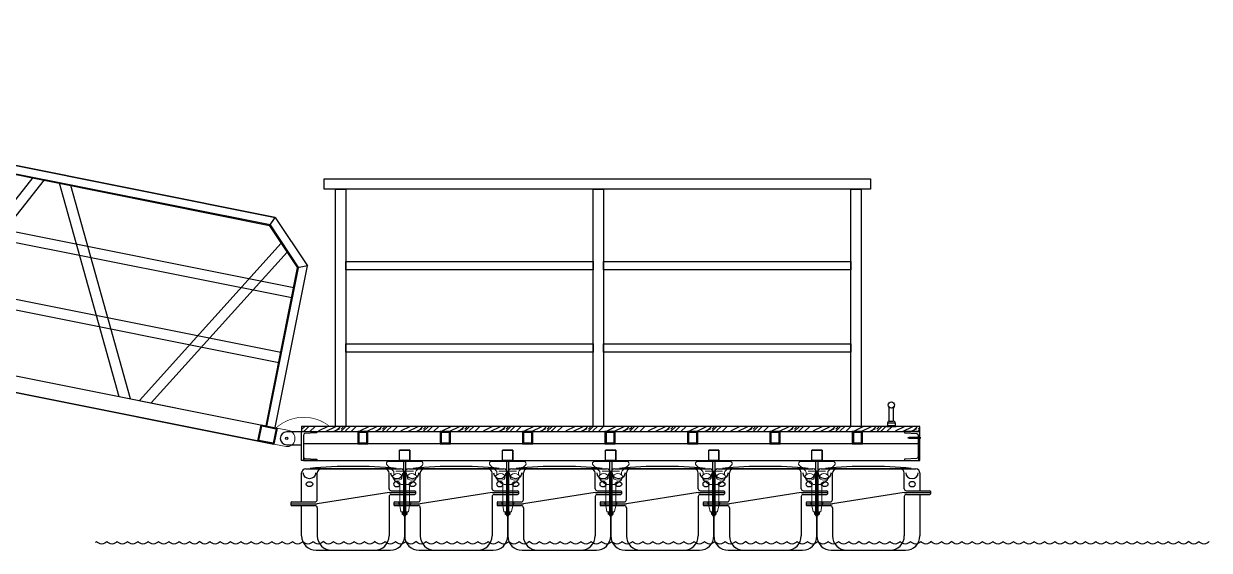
# Model space of a CAD drawing. Header units: inches. Extents: x -26293 to 81187, y 81567 to 122747.
# Drawn here: x 65472 to 71224, y 84850 to 87403 of the extents above; entities that cross this region are included whole.
import ezdxf

# ---------------------------------------------------------------- set-up
doc = ezdxf.new("R2010")
doc.units = ezdxf.units.IN
doc.header["$LTSCALE"] = 1000
doc.header["$MEASUREMENT"] = 0
doc.linetypes.add('BLTA11-LD-L-4001_Plot Plan for Seawater Intake System_20140729$0$key plan$0${ Wide Dash }', pattern=[12, 4, -2, 4, -2])
for name, color, linetype in [('W-bridge approach引桥', 4, 'Continuous'), ('W-FLOAT_BOWL浮筒', 5, 'Continuous'), ('W-PLASTIC_RAILINGS塑木栏杆', 6, 'Continuous'), ('W-STEEL_FRAME钢架', 3, 'Continuous'), ('W-STEEL_KEEL钢龙骨', 5, 'Continuous'), ('W-WOOD_FLOOR木地板', 30, 'Continuous'), ('W-WOOD_STUD木龙骨', 25, 'Continuous'), ('变形缝', 4, 'Continuous'), ('塑木板', 32, 'Continuous'), ('尺寸', 6, 'Continuous'), ('短销钉', 253, 'Continuous'), ('粗线', 6, 'Continuous'), ('螺栓', 146, 'Continuous'), ('龙骨', 10, 'Continuous')]:
    doc.layers.add(name, color=color, linetype=linetype)
doc.layers.add('伯利恒浮筒', color=5, linetype='Continuous', lineweight=5)

# ---------------------------------------------------------------- blocks, each defined once
blk = doc.blocks.new('*U230')
at = {"color": 5}
for p, q in [((2.5, -13.40648610023889), (-2.5, -14.19834003102915)), ((2.5, -13.40648610023889), (-2.5, -14.19834003102915)), ((2.5, -15.40648610023889), (-2.5, -16.19834003102915)), ((2.5, -15.40648610023889), (-2.5, -16.19834003102915)), ((2.5, -17.40648610023889), (-2.5, -18.19834003102915)), ((2.5, -17.40648610023889), (-2.5, -18.19834003102915)), ((2.5, -19.40648610023889), (-2.5, -20.19834003102915)), ((2.5, -19.40648610023889), (-2.5, -20.19834003102915)), ((2.5, -19.40648610023889), (-2.5, -20.19834003102915)), ((2.5, -19.40648610023889), (-2.5, -20.19834003102915)), ((2.5, -21.40648610023889), (-2.5, -22.19834003102915)), ((2.5, -21.40648610023889), (-2.5, -22.19834003102915)), ((2.5, -21.40648610023889), (-2.5, -22.19834003102915)), ((2.5, -21.40648610023889), (-2.5, -22.19834003102915)), ((2.5, -23.40648610023889), (-2.5, -24.19834003102915)), ((2.5, -23.40648610023889), (-2.5, -24.19834003102915)), ((2.5, -25.40648610023889), (-2.5, -26.19834003102915)), ((2.5, -25.40648610023889), (-2.5, -26.19834003102915)), ((2.5, -27.40648610023889), (-2.5, -28.19834003102915)), ((2.5, -27.40648610023889), (-2.5, -28.19834003102915)), ((2.5, -29.40648610023889), (-2.5, -30.19834003102915)), ((2.5, -29.40648610023889), (-2.5, -30.19834003102915)), ((2.5, -29.40648610023889), (-2.5, -30.19834003102915)), ((2.5, -29.40648610023889), (-2.5, -30.19834003102915)), ((2.5, -31.40648610023889), (-2.5, -32.19834003102915)), ((2.5, -31.40648610023889), (-2.5, -32.19834003102915)), ((2.5, -31.40648610023889), (-2.5, -32.19834003102915)), ((2.5, -31.40648610023889), (-2.5, -32.19834003102915)), ((2.5, -33.40648610023889), (-2.5, -34.19834003102915)), ((2.5, -33.40648610023889), (-2.5, -34.19834003102915)), ((2.5, -35.40648610023889), (-2.5, -36.19834003102915)), ((2.5, -35.40648610023889), (-2.5, -36.19834003102915)), ((2.5, -37.40648610023889), (-2.5, -38.19834003102915)), ((2.5, -37.40648610023889), (-2.5, -38.19834003102915)), ((2.5, -39.40648610023889), (-2.5, -40.19834003102915)), ((2.5, -39.40648610023889), (-2.5, -40.19834003102915)), ((2.5, -39.40648610023889), (-2.5, -40.19834003102915)), ((2.5, -39.40648610023889), (-2.5, -40.19834003102915)), ((2.5, -41.40648610023889), (-2.5, -42.19834003102915)), ((2.5, -41.40648610023889), (-2.5, -42.19834003102915)), ((2.5, -41.40648610023889), (-2.5, -42.19834003102915)), ((2.5, -41.40648610023889), (-2.5, -42.19834003102915)), ((2.5, -43.40648610023889), (-2.5, -44.19834003102915)), ((2.5, -43.40648610023889), (-2.5, -44.19834003102915)), ((2.5, -46.40648610023889), (-2.5, -47.19834003102915)), ((2.5, -46.40648610023889), (-2.5, -47.19834003102915)), ((2.5, -48.40648610023889), (-2.5, -49.19834003102915)), ((2.5, -48.40648610023889), (-2.5, -49.19834003102915)), ((2.5, -48.40648610023889), (-2.5, -49.19834003102915)), ((2.5, -48.40648610023889), (-2.5, -49.19834003102915)), ((2.5, -50.40648610023889), (-2.5, -51.19834003102915)), ((2.5, -50.40648610023889), (-2.5, -51.19834003102915)), ((2.5, -50.40648610023889), (-2.5, -51.19834003102915)), ((2.5, -50.40648610023889), (-2.5, -51.19834003102915)), ((2.5, -52.40648610023889), (-2.5, -53.19834003102915)), ((2.5, -52.40648610023889), (-2.5, -53.19834003102915)), ((2.5, -52.40648610023889), (-2.5, -53.19834003102915)), ((2.034598002312919, -54.48574299951197), (-1.881237393563595, -55.10589692962246)), ((-1.850000000000023, -52.51903875408425), (-1.850000000000023, -1)), ((-1.850000000000023, -1), (1.849999999999966, -1)), ((0, -60), (-1.850000000000023, -52.51903875408425)), ((1.519849432661658, -56.56726413516137), (-1.405288701777636, -57.03052056113341)), ((1.849999999999966, -52.51903875408463), (0, -60)), ((1.849999999999966, -1), (1.849999999999966, -52.51903875408463)), ((1.005100863010398, -58.64878527081078), (-0.9293400099916198, -58.95514419264435))]:
    blk.add_line(p, q, dxfattribs=at)
blk.add_lwpolyline([(-3.25, 0), (-2.25, -1), (2.25, -1), (3.25, 0)], close=True, dxfattribs=at)
blk = doc.blocks.new('A$C0837b8cf')
at = {"layer": 'W-STEEL_FRAME钢架'}
blk.add_lwpolyline([(-17.10148981257225, 0), (-17.10148981257225, 140), (58, 140), (58, 137.4599999999773, -0.414213562373095), (53.75, 133.2099999999773), (-3.021413591050077, 130.2874422636814, 0.3241010072790881), (-8.342101150366943, 121.6726057220512), (-8.342101150366943, 18.32739427796332, 0.290227759964386), (-2.124744849512354, 9.704706267555594), (53.75, 6.790000000037253, -0.414213562373095), (58, 2.540000000037253), (58, 0)], format="xyb", close=True, dxfattribs=at)
blk = doc.blocks.new('*U236')
at = {"layer": '龙骨'}
for points in [[(-25, -30), (25, -30), (25, 30), (-25, 30)], [(-20, -25), (20, -25), (20, 25), (-20, 25)]]:
    blk.add_lwpolyline(points, close=True, dxfattribs=at)
blk = doc.blocks.new('*U237')
at = {"layer": '变形缝', "color": 0, "linetype": 'ByBlock', "lineweight": -2, "transparency": 16777216}
for p in [(0, 0), (400, 0), (800, 0), (1200, 0), (1600, 0), (2000, 0), (2400, 0)]:
    blk.add_blockref('*U236', p, dxfattribs=at)
blk = doc.blocks.new('blhft')
at = {"layer": 'W-FLOAT_BOWL浮筒'}
for p, q in [((-250, 234.5), (-250, 375)), ((-230, 395), (230, 395)), ((-208.5, 397), (208.1999999999534, 397)), ((-208.5, 397), (-208.5, 395)), ((-174.2640687120147, 244.5), (-174.2640687120147, 375)), ((174.2640687118983, 298.5), (174.2640687118983, 375)), ((208.1999999999534, 397), (208.1999999999534, 395)), ((250, 375), (250, 288.5)), ((184.2640687118983, 288.5), (298.0747355405474, 288.5)), ((-298.0369826901006, 234.5), (-184.2640687120147, 234.5)), ((174.2640687118983, 279.5), (-174.2640687120147, 225.5)), ((174.2640687118983, 279.5), (302.0747355405474, 279.5)), ((174.2640687118983, 260.5), (174.2640687118983, 70)), ((184.2640687118983, 270.5), (298.0747355405474, 270.5)), ((250, 270.5), (250, 70)), ((-302.0369826901006, 225.5), (-174.2640687120147, 225.5)), ((-298.0369826901006, 216.5), (-184.2640687120147, 216.5)), ((-250, 70), (-250, 216.5)), ((-174.2640687120147, 206.5), (-174.2640687120147, 70)), ((-180, 0), (180, 0))]:
    blk.add_line(p, q, dxfattribs=at)
at = {"layer": 'W-FLOAT_BOWL浮筒', "ltscale": 0.5}
for p, q in [((-302.0369826901006, 230.5), (-302.0369826901006, 220.5)), ((302.0747355405474, 284.5), (302.0747355405474, 274.5))]:
    blk.add_line(p, q, dxfattribs=at)
at = {"layer": 'W-FLOAT_BOWL浮筒'}
for centre, radius, start, end in [((-0.1500000000232831, -1768.484999999986), 2175.485005171261, 84.50425978993003, 95.49574021006995), ((-230, 375), 20, 90, 180), ((-154.2640687120147, 375), 20, 90, 180), ((154.2640687118983, 375), 20, 0, 90), ((230, 375), 20, 0, 90), ((184.2640687118983, 298.5), 10, 180, 270), ((-184.2640687120147, 244.5), 10, 270, 0), ((184.2640687118983, 260.5), 10, 90, 180), ((298.0747355405474, 274.5), 4, 270, 0), ((-298.0369826901006, 220.5), 4, 180, 270), ((-184.2640687120147, 206.5), 10, 0, 90), ((-180, 70), 70, 180, 270), ((-104.2640687120147, 70), 70, 180, 270), ((104.2640687118983, 70), 70, 270, 0), ((180, 70), 70, 270, 0)]:
    blk.add_arc(centre, radius, start, end, dxfattribs=at)
at = {"layer": 'W-FLOAT_BOWL浮筒', "ltscale": 0.5}
for centre, start, end in [((298.0747355405474, 284.5), 0, 90), ((-298.0369826901006, 230.5), 90, 180)]:
    blk.add_arc(centre, 4, start, end, dxfattribs=at)
at = {"layer": 'W-FLOAT_BOWL浮筒', "extrusion": (0, 0, -1)}
blk.add_ellipse((-212.1320343554253, 375.0000000000146), major_axis=(-30.37504769582881, 1.159501235391824e-12), ratio=0.9218092521331712, start_param=3.141592653589793, end_param=6.283185307179586, dxfattribs=at)
at = {"layer": 'W-FLOAT_BOWL浮筒'}
blk.add_ellipse((211.8917544153519, 375.3981443897064), major_axis=(30.37499413499397, 0.05704229095236234), ratio=0.9218092521331709, start_param=3.141592653589793, end_param=6.283185307179586, dxfattribs=at)
blk.add_ellipse((-212.1320343560074, 320.5), major_axis=(-16, 2.98329317162055e-15), ratio=0.75, dxfattribs=at)
at = {"layer": 'W-FLOAT_BOWL浮筒', "extrusion": (0, 0, -1)}
blk.add_ellipse((212.1320343558909, 320.5), major_axis=(16, -1.192181603916775e-14), ratio=0.75, dxfattribs=at)
blk = doc.blocks.new('dxd')
at = {"layer": '短销钉', "lineweight": 13}
for p, q in [((-79, 244.5), (79, 244.5)), ((-77.5, 244.5), (-77.5, 246.5)), ((-77.5, 246.5), (77.5, 246.5)), ((77.5, 244.5), (77.5, 246.5)), ((-85.69118730124319, 227.0684448128377), (-55.80881269875681, 200.1630985649754)), ((-52.5, 180.0623058987476), (-52.5, 192.7315433778131)), ((-42.50769273223705, 197.1839259753106), (42.49230726776295, 197.1839259753106)), ((52.5, 180.0623058987476), (52.5, 192.7315433778131)), ((85.69118730124319, 227.0684448128377), (55.80881269875681, 200.1630985649754)), ((-48.79320391049259, 152.8661777056332), (-27.70679608950741, 135.7907413347566)), ((-24, 30), (-24, 128.0192817201823)), ((-19.20000000001164, 132.789037047165), (19.20000000001164, 132.789037047165)), ((24, 30), (24, 128.0192817201823)), ((48.79320391049259, 152.8661777056332), (27.70679608950741, 135.7907413347566)), ((-29, 38.87411967464868), (-29, 45)), ((-26, 48), (-24, 48)), ((-24, 30), (24, 30)), ((-24, 30), (-18.40194193241769, 2.009709662153909)), ((-15.95049024320906, 0), (15.95049024320906, 0)), ((-6, 39), (-6, 44.32455532033782)), ((6, 39), (6, 44.32455532033782)), ((24, 30), (18.40194193244679, 2.009709662153909)), ((26, 48), (24, 48)), ((29, 38.87411967464868), (29, 45))]:
    blk.add_line(p, q, dxfattribs=at)
at = {"layer": '短销钉', "lineweight": 13, "ltscale": 0.1}
for p, q in [((-18.40194193241769, 2.009709662153909), (-18, 0)), ((-18, 0), (-15.95049024320906, 0)), ((15.95049024320906, 0), (18, 0)), ((18.40194193244679, 2.009709662153909), (18, 0))]:
    blk.add_line(p, q, dxfattribs=at)
at = {"layer": '短销钉', "lineweight": 13}
for centre, radius, start, end in [((-79, 234.5), 10, 90, 228.0009156405508), ((0, -1254.06249999845), 1502.56249999845, 87.04345468654192, 92.95654531345808), ((79, 234.5), 10, 311.9990843594492, 90), ((-43.5, 170), 13.49999999999955, 126.5657369318358, 231.0000000002546), ((-62.5, 192.7315433778131), 10, 0, 48.00091564055078), ((-34.52363483404042, 154.4883161433463), 31.37204003537892, 56.41657969937791, 122.8530887181568), ((-25.49996233111597, 170), 13.49999999999955, 308.3696395362614, 51.90106289520276), ((25.49996233111597, 170), 13.49999999999955, 128.0989371047973, 231.6303604637386), ((34.51582523426623, 154.5183921643038), 31.34266601666032, 57.12871926062825, 123.6019393643737), ((43.5, 170), 13.49999999999955, 308.9999999997454, 53.43426306816423), ((62.5, 192.7315433778131), 10, 131.9990843594492, 180), ((-42.5, 160.6376373202074), 10, 184.1478824734012, 231.0000000002546), ((-34.48837609545444, 185.5997806980449), 31.42076009486325, 236.1380561512875, 303.5569220443629), ((-34, 128.0192817201823), 10, 0, 51.00000000025459), ((34.4883880604757, 185.5952856474905), 31.41702091548712, 236.4385283679592, 303.8664934392513), ((34, 128.0192817201823), 10, 128.9999999997454, 180), ((42.5, 160.6376373202074), 10, 308.9999999997454, 355.8521175265988), ((-26, 45), 3, 90, 180), ((-15.95049024320906, 2.5), 2.5, 191.3099324743677, 270), ((-3, 44.32455532033782), 3, 115.3769335256795, 180), ((0, 38), 10, 64.62306647432047, 115.3769335256795), ((3, 44.32455532033782), 3, 0, 64.62306647432047), ((15.95049024320906, 2.5), 2.5, 270, 348.6900675256323), ((26, 45), 3, 0, 90)]:
    blk.add_arc(centre, radius, start, end, dxfattribs=at)
for centre, major_axis, ratio, start_param, end_param in [((-23, 38.87411967464868), (1.677748740859258e-13, -9), 0.6666666666666728, 4.71238898038469, 6.115737227959887), ((0, 39), (1.732856390789222e-13, 9), 0.6666666666666603, 1.570796326794897, 4.71238898038469)]:
    blk.add_ellipse(centre, major_axis=major_axis, ratio=ratio, start_param=start_param, end_param=end_param, dxfattribs=at)
at = {"layer": '短销钉', "lineweight": 13, "extrusion": (0, 0, -1)}
blk.add_ellipse((23, 38.87411967464868), major_axis=(-1.73285639078919e-13, -9), ratio=0.6666666666666728, start_param=4.71238898038469, end_param=6.115737227959805, dxfattribs=at)
blk = doc.blocks.new('短销固定件正视面')
at = {"layer": '塑木板', "color": 156}
blk.add_lwpolyline([(2149439.269028792, 351498.7318098359), (2149442.269028792, 351498.7318098359), (2149489.269028792, 351498.7318098359), (2149489.269028792, 351451.7318098359), (2149489.269028792, 351448.7318098359), (2149439.269028792, 351448.7318098359)], close=True, dxfattribs=at)
at = {"layer": '塑木板', "color": 5}
blk.add_lwpolyline([(2149489.269028792, 351448.7318098359), (2149489.269028792, 351498.7318098359), (2149439.269028792, 351498.7318098359)], dxfattribs=at)
at = {"layer": '螺栓', "color": 156}
blk.add_lwpolyline([(2149458.269028792, 351448.7318098359), (2149458.269028792, 351181.7318113856), (2149470.269028792, 351181.7318113856), (2149470.269028792, 351448.7318098359)], dxfattribs=at)
for points in [[(2149453.769028792, 351196.7318113856), (2149474.769028792, 351196.7318113856), (2149474.769028792, 351186.7318113856), (2149453.769028792, 351186.7318113856)], [(2149455.269028792, 351198.7318113856), (2149473.269028792, 351198.7318113856), (2149473.269028792, 351196.7318113856), (2149455.269028792, 351196.7318113856)], [(2149458.769028792, 351196.7318113856), (2149469.769028792, 351196.7318113856), (2149469.769028792, 351186.7318113856), (2149458.769028792, 351186.7318113856)]]:
    blk.add_lwpolyline(points, close=True, dxfattribs=at)
blk = doc.blocks.new('A$C47c33f2f')
at = {"color": 4}
for p, q in [((12.5, 26), (12.5, 88.00027785799466)), ((33.5, 25.61249499605037), (33.5, 88.00027785799466)), ((0, 0), (46, 0)), ((43.5, 2.5), (2.5, 2.5)), ((2.5, 2.5), (2.5, 2.5)), ((4.5, 18), (4.5, 4.5)), ((4.5, 18), (41.5, 18)), ((4.5, 4.5), (41.5, 4.5)), ((12.5, 26), (31.5, 26)), ((41.5, 16), (41.5, 4.5))]:
    blk.add_line(p, q, dxfattribs=at)
blk.add_circle((23, 104), 15, dxfattribs=at)
for centre, radius, start, end in [((-4.78418535599485, 87.55294662015513), 17.28997306651021, 1.482538591795955, 29.93066148833372), ((50.78418535506353, 87.55294662015513), 17.28997306651021, 150.0693385116663, 178.517461408204), ((2.5, 0), 2.5, 90, 180), ((2.5, 4.5), 2, 270, 0), ((12.5, 18), 8, 90, 180), ((31.5, 16), 10, 0, 90), ((43.5, 4.5), 2, 180, 270), ((43.5, 0), 2.5, 0, 90)]:
    blk.add_arc(centre, radius, start, end, dxfattribs=at)
at = {"layer": '尺寸'}
for p, q in [((0, 0), (0, 0)), ((0.5, 0), (0.5, 0)), ((43.5, 2.5), (43.5, 2.5)), ((45.5, 0), (45.5, 0))]:
    blk.add_line(p, q, dxfattribs=at)
blk = doc.blocks.new('连接')
at = {"layer": 'W-STEEL_KEEL钢龙骨'}
blk.add_lwpolyline([(503898.8147591269, 498604.4541098984), (503898.8147591269, 498534.4541098984), (503958.8147591269, 498534.4541098984), (503958.8147591269, 498604.4541098984)], dxfattribs=at)
blk.add_circle((503928.8147591269, 498604.4541098984), 5, dxfattribs=at)
blk.add_arc((503928.8147591269, 498604.4541098984), 30, 0, 180, dxfattribs=at)
blk = doc.blocks.new('ansjdhasd')
at = {"color": 4}
for p, q in [((84861.4125594965, 32813.69010917901), (85061.4125594965, 33013.69010917901)), ((84906.4125594965, 32795.05049887242), (85080.0521698031, 32968.69010917878)), ((85061.4125594965, 33013.69010917901), (89641.41255949627, 33013.69010917925)), ((89641.4125594965, 33013.69010917901), (85061.4125594965, 33013.69010917878)), ((85080.05216980333, 32968.69010917901), (85061.4125594965, 33013.69010917925)), ((89622.77294918991, 32968.69010917948), (85080.0521698031, 32968.69010917855)), ((89622.77294918968, 32968.69010917925), (89641.4125594965, 33013.69010917925)), ((89622.77294918968, 32968.69010917925), (89796.4125594965, 32795.05049887242)), ((89641.4125594965, 33013.69010917925), (89841.4125594965, 32813.69010917925)), ((84861.4125594965, 32013.69010917925), (84861.4125594965, 32813.69010917901)), ((84906.4125594965, 32795.05049887219), (84861.4125594965, 32813.69010917901)), ((84906.4125594965, 32013.69010917925), (84906.4125594965, 32795.05049887265)), ((89841.4125594965, 32813.69010917925), (89796.4125594965, 32795.05049887242)), ((89796.4125594965, 32013.69010917925), (89796.4125594965, 32795.05049887242)), ((89841.4125594965, 32013.69010917925), (89841.4125594965, 32813.69010917925))]:
    blk.add_line(p, q, dxfattribs=at)
at = {"color": 8, "linetype": 'BLTA11-LD-L-4001_Plot Plan for Seawater Intake System_20140729$0$key plan$0${ Wide Dash }'}
for p, q in [((84902.4125594965, 32796.70735312196), (85078.39531555356, 32972.69010917855)), ((89624.42980343921, 32972.69010917948), (85078.39531555402, 32972.69010917855)), ((89624.42184904127, 32972.67090556387), (89800.39335588113, 32796.69939872402)), ((84902.4125594965, 32013.69010917925), (84902.4125594965, 32796.70735312149)), ((89800.4125594965, 32013.69010917925), (89800.4125594965, 32796.70735312196))]:
    blk.add_line(p, q, dxfattribs=at)
at = {"color": 0}
for p, q in [((86066.84991828285, 32972.69010917855), (85579.94383205267, 32013.69010917925)), ((86122.92536652045, 32972.69010917855), (85636.01928029026, 32013.69010917925)), ((86197.51450603575, 32972.69010917855), (86684.4205922657, 32013.69010917925)), ((86253.58995427357, 32972.69010917855), (86740.49604050329, 32013.69010917925)), ((87258.31166709497, 32972.69010917855), (86771.40558086455, 32013.69010917925)), ((87314.3871153328, 32972.69010917855), (86827.48102910238, 32013.69010917925)), ((87388.9762548481, 32972.69010917855), (87875.88234107828, 32013.69010917925)), ((87445.05170308569, 32972.69010917855), (87931.95778931587, 32013.69010917925)), ((88449.77341590732, 32972.69010917855), (87962.86732967736, 32013.69010917925)), ((88505.84886414491, 32972.69010917855), (88018.94277791472, 32013.69010917925)), ((88580.43800366021, 32972.69010917855), (89067.34408989016, 32013.69010917925)), ((88636.51345189803, 32972.69010917855), (89123.41953812775, 32013.69010917925)), ((85474.32864200001, 32013.69010917925), (84971.60992482866, 32860.24786420435)), ((85532.48026162761, 32013.69010917948), (85008.09518606149, 32896.73312543717)), ((89170.34485736515, 32013.69010917948), (89694.72993293151, 32896.73312543717)), ((89228.49647699346, 32013.69010917925), (89731.21519416434, 32860.24786420435)), ((84907.23406027656, 32697.70135901368), (89796.4125594965, 32697.70135901368)), ((84907.23406027656, 32647.70135901368), (89796.4125594965, 32647.70135901368)), ((84906.4125594965, 32377.69010917901), (89796.4125594965, 32377.69010917901)), ((84906.4125594965, 32327.69010917901), (89796.4125594965, 32327.69010917901))]:
    blk.add_line(p, q, dxfattribs=at)
at = {"color": 3}
for p, q in [((84851.4125594965, 32013.69010917925), (89851.4125594965, 32013.69010917925)), ((84851.4125594965, 31933.69010917925), (84851.4125594965, 32013.69010917925)), ((89851.4125594965, 31933.69010917925), (89851.4125594965, 32013.69010917925)), ((89851.4125594965, 31933.69010917925), (89851.4125594965, 31984.69010917925)), ((84851.4125594965, 31933.69010917925), (89851.4125594965, 31933.69010917925))]:
    blk.add_line(p, q, dxfattribs=at)
at = {"color": 1}
blk.add_line((84851.4125594965, 32013.69010917925), (84851.4125594965, 32013.69010917925), dxfattribs=at)
at = {"color": 3, "lineweight": 5}
for p, q in [((84851.4125594965, 31933.69010917925), (84851.4125594965, 32013.69010917925)), ((84931.4125594965, 31933.69010917925), (84931.4125594965, 32013.69010917925)), ((89771.4125594965, 31933.69010917925), (89771.4125594965, 32013.69010917925)), ((89851.4125594965, 31933.69010917925), (89851.4125594965, 32013.69010917925)), ((89851.4125594965, 31953.69010917925), (89851.4125594965, 32013.69010917925))]:
    blk.add_line(p, q, dxfattribs=at)
blk.add_line((89841.41255936006, 31933.69010917925), (89781.41255936006, 31933.69010917925))
at = {"color": 3}
for points in [[(84851.4125594965, 32013.69010917925), (89851.4125594965, 32013.69010917925), (89851.4125594965, 31933.69010917925), (84851.4125594965, 31933.69010917925)], [(84851.4125594965, 32013.69010917925), (84931.4125594965, 32013.69010917925), (84931.4125594965, 31933.69010917925), (84851.4125594965, 31933.69010917925)], [(84855.4125594965, 32009.69010917925), (84927.4125594965, 32009.69010917925), (84927.4125594965, 31937.69010917925), (84855.4125594965, 31937.69010917925)], [(89771.4125594965, 32013.69010917925), (89851.4125594965, 32013.69010917925), (89851.4125594965, 31933.69010917925), (89771.4125594965, 31933.69010917925)], [(89775.4125594965, 32009.69010917925), (89847.4125594965, 32009.69010917925), (89847.4125594965, 31937.69010917925), (89775.4125594965, 31937.69010917925)]]:
    blk.add_lwpolyline(points, close=True, dxfattribs=at)
at = {"color": 3, "lineweight": 5}
for points in [[(84851.4125594965, 32013.69010917925), (84931.4125594965, 32013.69010917925), (84931.4125594965, 31933.69010917925), (84851.4125594965, 31933.69010917925)], [(84855.4125594965, 32009.69010917925), (84927.4125594965, 32009.69010917925), (84927.4125594965, 31937.69010917925), (84855.4125594965, 31937.69010917925)], [(89851.4125594965, 32013.69010917925), (89771.4125594965, 32013.69010917925), (89771.4125594965, 31933.69010917925), (89851.4125594965, 31933.69010917925)], [(89847.4125594965, 32009.69010917925), (89775.4125594965, 32009.69010917925), (89775.4125594965, 31937.69010917925), (89847.4125594965, 31937.69010917925)]]:
    blk.add_lwpolyline(points, close=True, dxfattribs=at)

msp = doc.modelspace()

# ---------------------------------------------------------------- hatches: boundary and pattern name
at = {"layer": 'W-WOOD_STUD木龙骨'}
h = msp.add_hatch(dxfattribs=at)
h.set_pattern_fill('木纹03', color=256, scale=100)
h.set_pattern_definition([(0, (-1081304.612539725, -357679.3739332977), (200, 200), [10, -190]), (90, (-1081224.612539725, -357609.3739332977), (-200, 200), [20, -180]), (45, (-1081264.612539725, -357629.3739332977), (0, 199.9980819908031), [14.14, -42.42, 14.14, -28.28, 99, -85]), (45, (-1081314.612539725, -357689.3739332977), (0, 200.000000003805), [14.142, -28.284, 14.142, -226.2]), (45, (-1081244.612539725, -357669.3739332977), (0, 200.000000003805), [14.142, -268.7007124]), (45, (-1081224.612539725, -357679.3739332977), (0, 200.000000003805), [14.142, -268.7007124]), (45, (-1081254.612539725, -357659.3739332977), (0, 200.000000003805), [14.142, -268.7007124]), (45, (-1081264.612539725, -357649.3739332977), (0, 200.000000003805), [28.284, -254.5587124]), (45, (-1081214.612539725, -357499.3739332977), (0, 200.000000003805), [28.284, -254.5587124]), (45, (-1081284.612539725, -357639.3739332977), (0, 200.000000003805), [56.568, -226.2747124]), (45, (-1081294.612539725, -357629.3739332977), (0, 200.000000003805), [56.568, -226.2747124]), (45, (-1081164.612539725, -357569.3739332977), (0, 200.000000003805), [56.568, -226.2747124]), (45, (-1081304.612539725, -357609.3739332977), (0, 200.000000003805), [42.4264, -240.4163124]), (45, (-1081344.612539725, -357579.3739332977), (0, 200.000000003805), [42.4264, -240.4163124]), (45, (-1081324.612539725, -357599.3739332977), (0, 200.000000003805), [42.4264, -240.4163124]), (45, (-1081194.612539725, -357539.3739332977), (0, 200.000000003805), [70.71068, -212.1320324]), (45, (-1081214.612539725, -357529.3739332977), (0, 200.000000003805), [70.71068, -212.1320324]), (45, (-1081194.612539725, -357579.3739332977), (0, 200.000000003805), [98.99494920000001, -183.847763]), (26.56505119999999, (-1081284.612539725, -357659.3739332977), (200.0000000000188, 8.001289630854558e-08), [22.360678, -424.8529160000001]), (26.56505119999999, (-1081244.612539725, -357599.3739332977), (200.0000000000188, 8.001289630854558e-08), [22.360678, -424.8529160000001]), (26.56505119999999, (-1081254.612539725, -357619.3739332977), (200.0000000000188, 8.001289630854558e-08), [22.360678, -424.8529160000001]), (26.56505119999999, (-1081294.612539725, -357679.3739332977), (200.0000000000188, 8.001289630854558e-08), [44.72135999999999, -402.4922354]), (26.56505119999999, (-1081254.612539725, -357589.3739332977), (200.0000000000188, 8.001289630854558e-08), [67.0820392, -380.1315562]), (26.56505119999999, (-1081274.612539725, -357579.3739332977), (200.0000000000188, 8.001289630854558e-08), [89.44271900000001, -357.7708764]), (26.56505119999999, (-1081294.612539725, -357569.3739332977), (200.0000000000188, 8.001289630854558e-08), [89.44271900000001, -357.7708764]), (26.56505119999999, (-1081324.612539725, -357509.3739332977), (200.0000000000188, 8.001289630854558e-08), [89.44271900000001, -357.7708764]), (26.56505119999999, (-1081324.612539725, -357529.3739332977), (200.0000000000188, 8.001289630854558e-08), [111.8034, -335.4101954]), (26.56505119999999, (-1081314.612539725, -357549.3739332977), (200.0000000000188, 8.001289630854558e-08), [111.8034, -335.4101954]), (63.43494882, (-1081244.612539725, -357629.3739332977), (1.019972994953378e-08, 200.0000000000188), [22.36067799999994, -424.8529159999991]), (63.43494882, (-1081274.612539725, -357649.3739332977), (1.019972994953378e-08, 200.0000000000188), [22.36067799999994, -424.8529159999991]), (63.43494882, (-1081304.612539725, -357679.3739332977), (1.019972994953378e-08, 200.0000000000188), [44.72135999999988, -402.4922353999991]), (63.43494882, (-1081244.612539725, -357649.3739332977), (1.019972994953378e-08, 200.0000000000188), [44.72135999999988, -402.4922353999991]), (63.43494882, (-1081324.612539725, -357689.3739332977), (1.019972994953378e-08, 200.0000000000188), [67.08203919999977, -380.1315561999991]), (63.43494882, (-1081344.612539725, -357689.3739332977), (1.019972994953378e-08, 200.0000000000188), [89.44271899999978, -357.7708763999991]), (63.43494882, (-1081164.612539725, -357679.3739332977), (1.019972994953378e-08, 200.0000000000188), [89.44271899999978, -357.7708763999991]), (63.43494882, (-1081234.612539725, -357659.3739332977), (1.019972994953378e-08, 200.0000000000188), [89.44271899999978, -357.7708763999991]), (63.43494882, (-1081194.612539725, -357679.3739332977), (1.019972994953378e-08, 200.0000000000188), [111.8033999999998, -335.4101953999991]), (63.43494882, (-1081214.612539725, -357669.3739332977), (1.019972994953378e-08, 200.0000000000188), [111.8033999999998, -335.4101953999991])])
h.paths.add_polyline_path([(69819.82722434004, 85425.762399389), (69819.82722434004, 85450.762399389), (66820.29589111659, 85450.76239938603), (66820.29589111659, 85425.76239938603)])

# ---------------------------------------------------------------- linework, layer by layer
at = {"const_width": 3.10739200487924}
msp.add_lwpolyline([(66696.41366965808, 85443.70449482411, -0.3697897567596697), (66957.54170305314, 85449.6246996079)], format="xyb", dxfattribs=at)
at = {"color": 4}
for points in [[(67175.53696696948, 84893.24961103464, -0.5205670499999976), (67125.53696696948, 84893.24961103464, -0.52056705), (67075.53696696948, 84893.24961103464, -0.52056705), (67025.53696696948, 84893.24961103464, -0.52056705), (66975.53696696948, 84893.24961103464, -0.52056705), (66925.53696696948, 84893.24961103464, -0.52056705), (66875.53696696948, 84893.24961103464, -0.52056705), (66825.53696696948, 84893.24961103464, -0.52056705), (66775.53696696948, 84893.24961103464, -0.52056705), (66725.53696696948, 84893.24961103464, -0.52056705), (66675.53696696948, 84893.24961103464, -0.52056705), (66625.53696696948, 84893.24961103464, -0.52056705), (66575.53696696948, 84893.24961103464, -0.52056705), (66525.53696696948, 84893.24961103464, -0.52056705), (66475.53696696948, 84893.24961103464, -0.52056705), (66425.53696696948, 84893.24961103464, -0.52056705), (66375.53696696948, 84893.24961103464, -0.52056705), (66325.53696696948, 84893.24961103464, -0.52056705), (66275.53696696948, 84893.24961103464, -0.52056705), (66225.53696696948, 84893.24961103464, -0.52056705), (66175.53696696948, 84893.24961103464, -0.52056705), (66125.53696696948, 84893.24961103464, -0.52056705), (66075.53696696948, 84893.24961103464, -0.52056705), (66025.53696696948, 84893.24961103464, -0.52056705), (65975.53696696948, 84893.24961103464, -0.52056705), (65925.53696696948, 84893.24961103464, -0.52056705), (65875.53696696948, 84893.24961103464, -0.52056705), (65825.53696696948, 84893.24961103464, -0.06469367622760479), (65820.23345765214, 84887.44214461616, -0.06469367622760479)], [(68525.1334534202, 84893.24961103464, -0.5205670499999976), (68475.1334534202, 84893.24961103464, -0.52056705), (68425.1334534202, 84893.24961103464, -0.52056705), (68375.1334534202, 84893.24961103464, -0.52056705), (68325.1334534202, 84893.24961103464, -0.52056705), (68275.1334534202, 84893.24961103464, -0.52056705), (68225.1334534202, 84893.24961103464, -0.52056705), (68175.1334534202, 84893.24961103464, -0.52056705), (68125.1334534202, 84893.24961103464, -0.52056705), (68075.1334534202, 84893.24961103464, -0.52056705), (68025.1334534202, 84893.24961103464, -0.52056705), (67975.1334534202, 84893.24961103464, -0.52056705), (67925.1334534202, 84893.24961103464, -0.52056705), (67875.1334534202, 84893.24961103464, -0.52056705), (67825.1334534202, 84893.24961103464, -0.52056705), (67775.1334534202, 84893.24961103464, -0.52056705), (67725.1334534202, 84893.24961103464, -0.52056705), (67675.1334534202, 84893.24961103464, -0.52056705), (67625.1334534202, 84893.24961103464, -0.52056705), (67575.1334534202, 84893.24961103464, -0.52056705), (67525.1334534202, 84893.24961103464, -0.52056705), (67475.1334534202, 84893.24961103464, -0.52056705), (67425.1334534202, 84893.24961103464, -0.52056705), (67375.1334534202, 84893.24961103464, -0.52056705), (67325.1334534202, 84893.24961103464, -0.52056705), (67275.1334534202, 84893.24961103464, -0.52056705), (67225.1334534202, 84893.24961103464, -0.52056705), (67175.1334534202, 84893.24961103464, -0.06469367622760479), (67169.82994410286, 84887.44214461616, -0.06469367622760479)], [(69874.72993987093, 84893.24961103464, -0.5205670499999976), (69824.72993987093, 84893.24961103464, -0.52056705), (69774.72993987093, 84893.24961103464, -0.52056705), (69724.72993987093, 84893.24961103464, -0.52056705), (69674.72993987093, 84893.24961103464, -0.52056705), (69624.72993987093, 84893.24961103464, -0.52056705), (69574.72993987093, 84893.24961103464, -0.52056705), (69524.72993987093, 84893.24961103464, -0.52056705), (69474.72993987093, 84893.24961103464, -0.52056705), (69424.72993987093, 84893.24961103464, -0.52056705), (69374.72993987093, 84893.24961103464, -0.52056705), (69324.72993987093, 84893.24961103464, -0.52056705), (69274.72993987093, 84893.24961103464, -0.52056705), (69224.72993987093, 84893.24961103464, -0.52056705), (69174.72993987093, 84893.24961103464, -0.52056705), (69124.72993987093, 84893.24961103464, -0.52056705), (69074.72993987093, 84893.24961103464, -0.52056705), (69024.72993987093, 84893.24961103464, -0.52056705), (68974.72993987093, 84893.24961103464, -0.52056705), (68924.72993987093, 84893.24961103464, -0.52056705), (68874.72993987093, 84893.24961103464, -0.52056705), (68824.72993987093, 84893.24961103464, -0.52056705), (68774.72993987093, 84893.24961103464, -0.52056705), (68724.72993987093, 84893.24961103464, -0.52056705), (68674.72993987093, 84893.24961103464, -0.52056705), (68624.72993987093, 84893.24961103464, -0.52056705), (68574.72993987093, 84893.24961103464, -0.52056705), (68524.72993987093, 84893.24961103464, -0.06469367622760479), (68519.42643055359, 84887.44214461616, -0.06469367622760479)], [(71224.32642632166, 84893.24961103464, -0.5205670499999976), (71174.32642632166, 84893.24961103464, -0.52056705), (71124.32642632166, 84893.24961103464, -0.52056705), (71074.32642632166, 84893.24961103464, -0.52056705), (71024.32642632166, 84893.24961103464, -0.52056705), (70974.32642632166, 84893.24961103464, -0.52056705), (70924.32642632166, 84893.24961103464, -0.52056705), (70874.32642632166, 84893.24961103464, -0.52056705), (70824.32642632166, 84893.24961103464, -0.52056705), (70774.32642632166, 84893.24961103464, -0.52056705), (70724.32642632166, 84893.24961103464, -0.52056705), (70674.32642632166, 84893.24961103464, -0.52056705), (70624.32642632166, 84893.24961103464, -0.52056705), (70574.32642632166, 84893.24961103464, -0.52056705), (70524.32642632166, 84893.24961103464, -0.52056705), (70474.32642632166, 84893.24961103464, -0.52056705), (70424.32642632166, 84893.24961103464, -0.52056705), (70374.32642632166, 84893.24961103464, -0.52056705), (70324.32642632166, 84893.24961103464, -0.52056705), (70274.32642632166, 84893.24961103464, -0.52056705), (70224.32642632166, 84893.24961103464, -0.52056705), (70174.32642632166, 84893.24961103464, -0.52056705), (70124.32642632166, 84893.24961103464, -0.52056705), (70074.32642632166, 84893.24961103464, -0.52056705), (70024.32642632166, 84893.24961103464, -0.52056705), (69974.32642632166, 84893.24961103464, -0.52056705), (69924.32642632166, 84893.24961103464, -0.52056705), (69874.32642632166, 84893.24961103464, -0.06469367622760479), (69869.02291700432, 84887.44214461616, -0.06469367622760479)]]:
    msp.add_lwpolyline(points, format="xyb", dxfattribs=at)
at = {"layer": 'W-PLASTIC_RAILINGS塑木栏杆'}
for points in [[(66929.94771262082, 86650.76239938842), (69579.96693961581, 86650.76239938842), (69579.96693961581, 86600.76239938842), (66929.94771262082, 86600.76239938842)], [(66984.58655316454, 86600.76239938842), (67034.58655316454, 86600.76239938842), (67034.58655316454, 85450.76239938842), (66984.58655316454, 85450.76239938842)], [(68234.58655316454, 86600.76239938842), (68284.58655316454, 86600.76239938842), (68284.58655316454, 85450.76239938842), (68234.58655316454, 85450.76239938842)], [(69484.58655316454, 86600.76239938842), (69534.58655316454, 86600.76239938842), (69534.58655316454, 85450.76239938842), (69484.58655316454, 85450.76239938842)], [(67034.58655316477, 86250.76239938842), (68234.58655316454, 86250.76239938842), (68234.58655316454, 86210.76239938842), (67034.58655316477, 86210.76239938842)], [(68284.58655316454, 86250.76239938842), (69484.5865531643, 86250.76239938842), (69484.5865531643, 86210.76239938842), (68284.58655316454, 86210.76239938842)], [(67034.58655316477, 85850.76239938842), (68234.58655316454, 85850.76239938842), (68234.58655316454, 85810.76239938842), (67034.58655316477, 85810.76239938842)], [(68284.58655316454, 85850.76239938842), (69484.5865531643, 85850.76239938842), (69484.5865531643, 85810.76239938842), (68284.58655316454, 85810.76239938842)]]:
    msp.add_lwpolyline(points, close=True, dxfattribs=at)
at = {"layer": 'W-STEEL_FRAME钢架'}
msp.add_lwpolyline([(66828.93223262463, 85285.68985166738), (69814.99867614846, 85285.68985164748), (69814.99867614846, 85365.68985164748), (66828.93223262463, 85365.68985166738)], close=True, dxfattribs=at)
at = {"layer": 'W-WOOD_STUD木龙骨'}
msp.add_lwpolyline([(66820.29589111659, 85425.76239938597), (69819.82722434004, 85425.762399389), (69819.82722434004, 85450.762399389), (66820.29589111659, 85450.76239938597)], close=True, dxfattribs=at)
at = {"layer": '粗线', "linetype": 'ByBlock', "lineweight": 0, "ltscale": 2}
for points in [[(66760.11896445518, 85431.15632297311), (66701.7191395657, 85442.83171119558)], [(66685.99963973065, 85364.20340177916), (66744.39946462013, 85352.52801355667)]]:
    msp.add_lwpolyline(points, dxfattribs=at)
msp.add_arc((66747.66703051528, 85392.7602451796), 40.36470548345314, 265.3567649508595, 72.03200530608174, dxfattribs=at)

# ---------------------------------------------------------------- block references
at = {"rotation": 348.6943851219206}
msp.add_blockref('ansjdhasd', (-27682.23901997462, 71664.84446820691), dxfattribs=at)
at = {"xscale": -1, "rotation": 270}
msp.add_blockref('*U230', (69821.0909495626, 85395.68985164777), dxfattribs=at)
at = {"layer": 'W-bridge approach引桥'}
msp.add_blockref('A$C47c33f2f', (69658.83517125172, 85450.76239938874), dxfattribs=at)
at = {"layer": 'W-STEEL_KEEL钢龙骨', "xscale": 1.035797334959747, "yscale": 1.035797334959747, "zscale": 1.035797334959747, "rotation": 90}
msp.add_blockref('连接', (583200.8317966072, -436575.363091748), dxfattribs=at)
at = {"layer": 'W-WOOD_FLOOR木地板'}
msp.add_blockref('A$C0837b8cf', (66837.274333775, 85285.68985166738), dxfattribs=at)
at = {"layer": 'W-WOOD_FLOOR木地板', "xscale": -1}
msp.add_blockref('A$C0837b8cf', (69802.72573452747, 85285.68985164777), dxfattribs=at)
at = {"layer": '伯利恒浮筒'}
for p in [(67070.29867614851, 84850.02068005793), (67570.29867614851, 84850.02068005793), (68070.29867614851, 84850.02068005793), (68570.29867614851, 84850.02068005793), (69070.29867614851, 84850.02068005793), (69570.29867614851, 84850.02068005793)]:
    msp.add_blockref('blhft', p, dxfattribs=at)
at = {"layer": '变形缝'}
msp.add_blockref('*U237', (67117.20059447059, 85395.68985166738), dxfattribs=at)
at = {"layer": '塑木板', "color": 0}
for p in [(-2082143.970352644, -266163.0419581684), (-2081643.970352644, -266163.0419581684), (-2081143.970352644, -266163.0419581684), (-2080643.970352644, -266163.0419581684), (-2080143.970352644, -266163.0419581684)]:
    msp.add_blockref('短销固定件正视面', p, dxfattribs=at)
at = {"layer": '短销钉'}
for p in [(67320.29867614851, 85035.6898532171), (67820.29867614851, 85035.6898532171), (68320.29867614851, 85035.6898532171), (68820.29867614851, 85035.6898532171), (69320.29867614851, 85035.6898532171)]:
    msp.add_blockref('dxd', p, dxfattribs=at)

doc.saveas('drawing.dxf')
